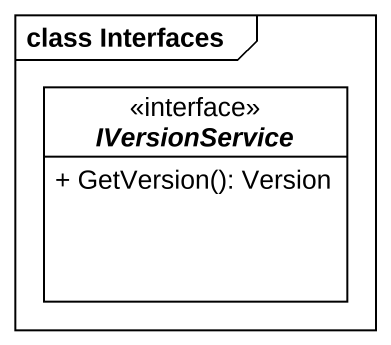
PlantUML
@startuml
mainframe class Interfaces
hide circle
hide empty members
skinparam classAttributeIconSize 0
interface IVersionService {
  + GetVersion(): Version
}
@enduml
